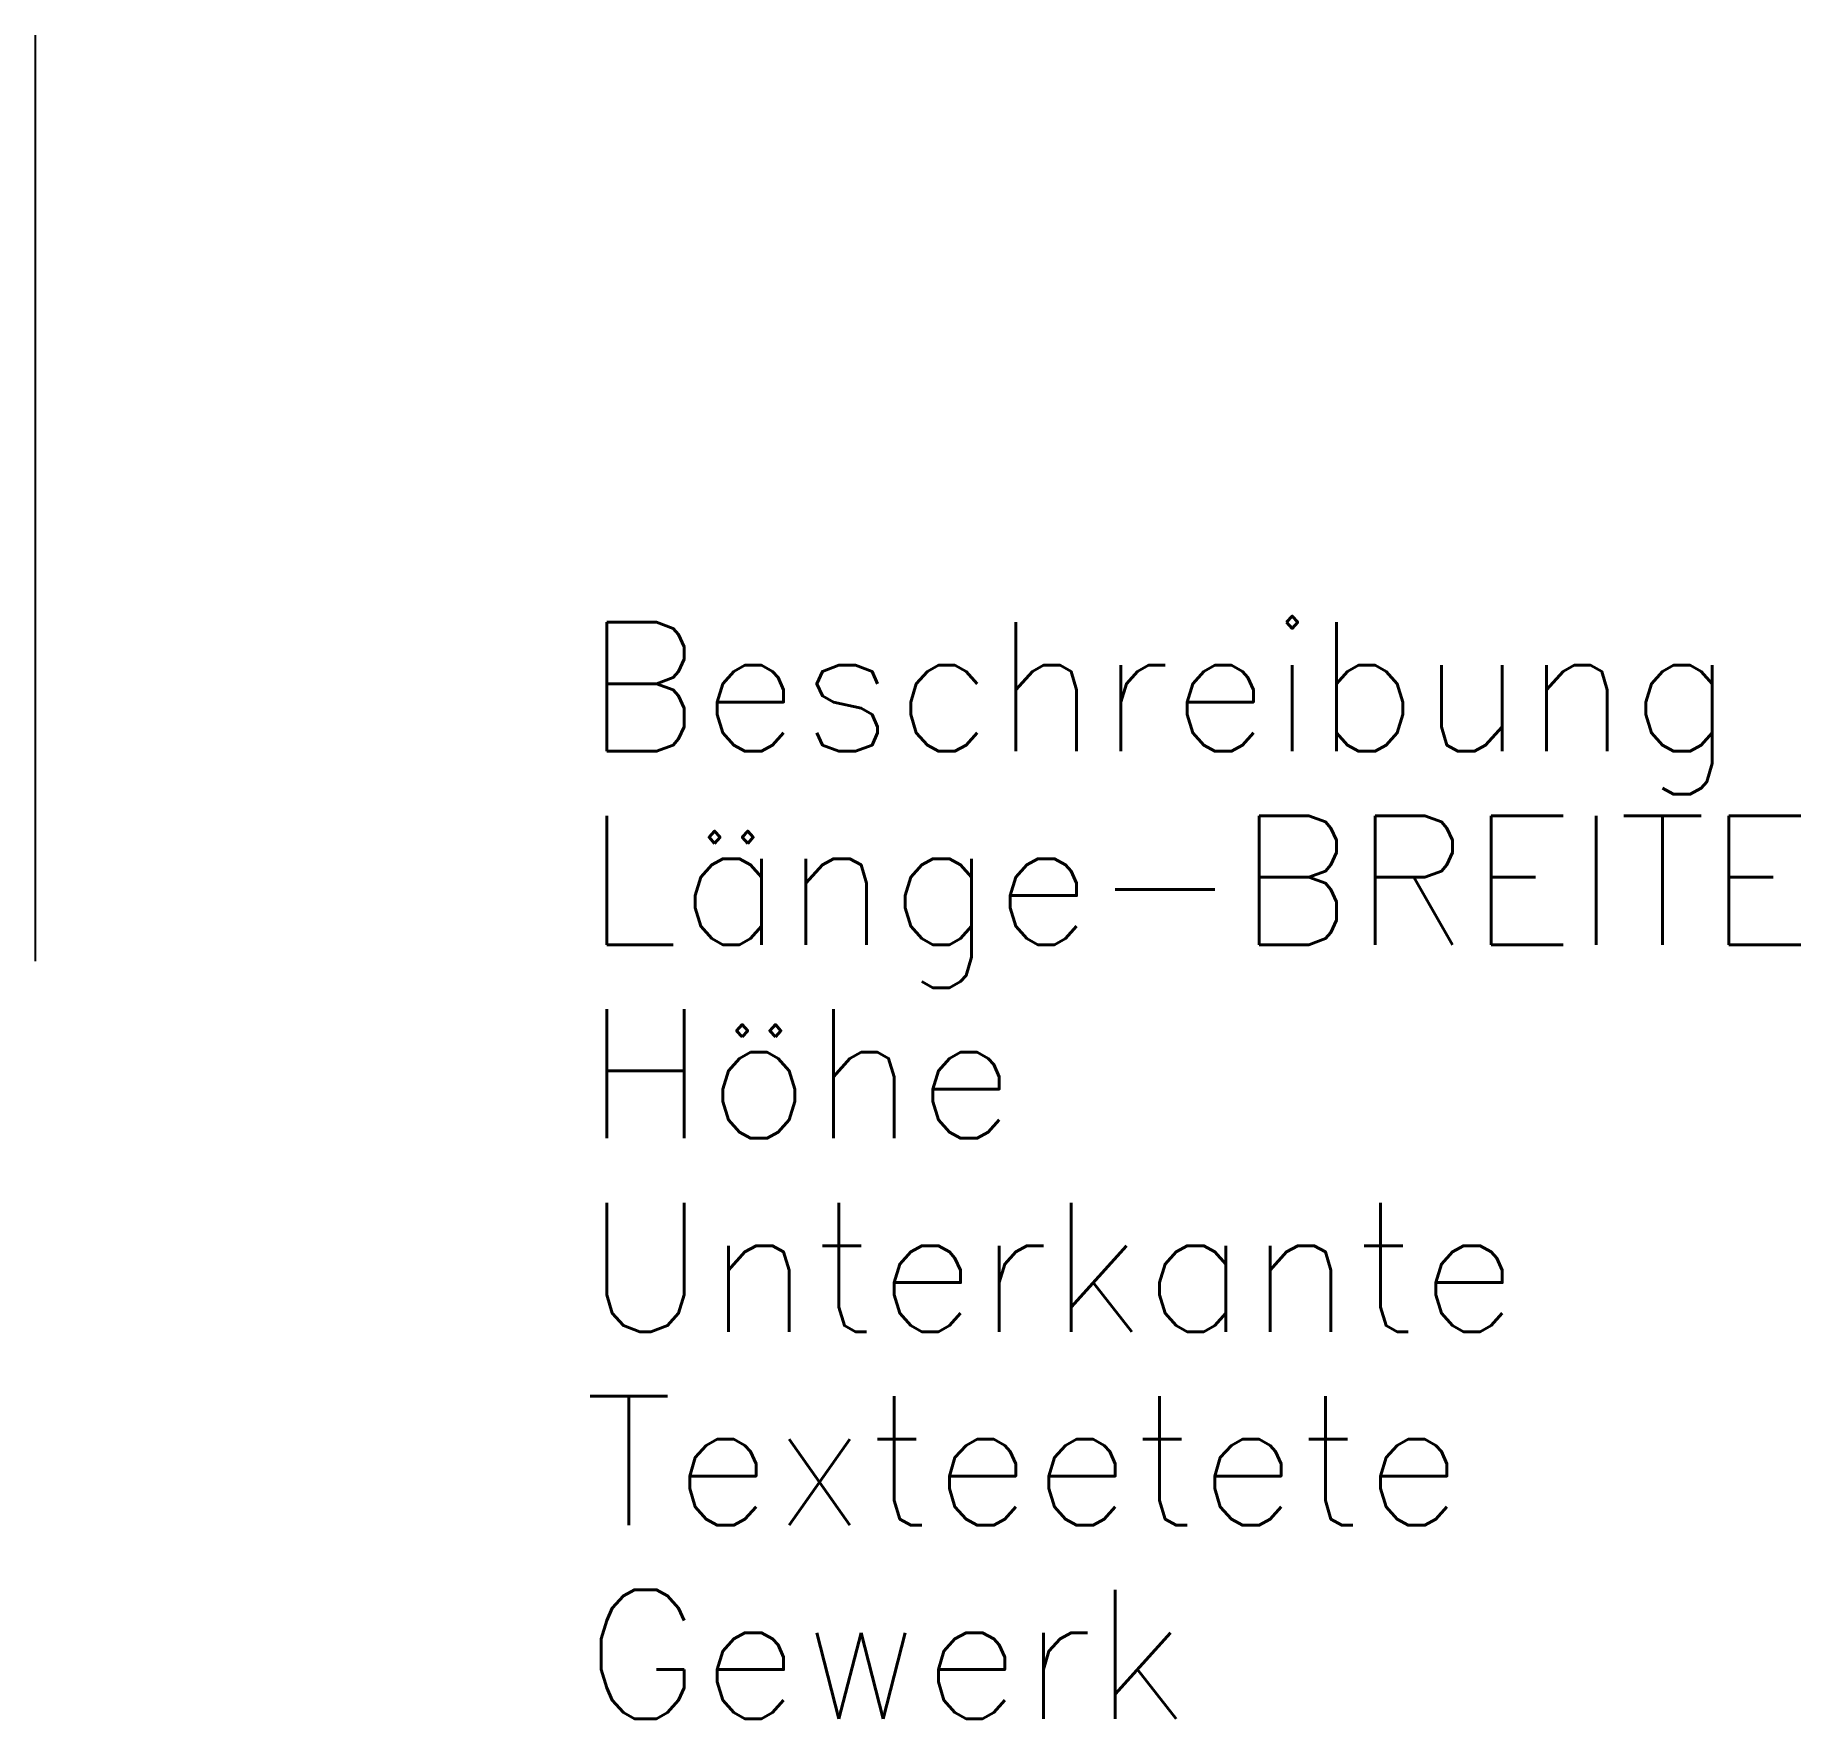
# Model space of a CAD drawing. Header units: millimetres. Extents: x 89.34 to 96.19, y 58.95 to 65.47.
import ezdxf

# ---------------------------------------------------------------- set-up
doc = ezdxf.new("R2010")
doc.units = ezdxf.units.MM
doc.header["$LTSCALE"] = 0.1
doc.styles.add('Romans', font='Romans.shx')

# ---------------------------------------------------------------- blocks, each defined once
blk = doc.blocks.new('CadDev_Aussparung_blk_txt')
at = {"color": 0, "linetype": 'ByBlock', "style": 'Romans'}
for tag, p in [('CADDEV_AUSSPARUNGEN_STIL:KURZNAME', (0, 0)), ('CADDEV_AUSSPARUNGEN:LÄNGE_BREITE', (0, -0.75)), ('CADDEV_AUSSPARUNGEN:HÖHE', (0, -1.5)), ('CADDEV_AUSSPARUNGEN:UNTERKANTE', (0, -2.25)), ('CADDEV_AUSSPARUNGEN:TEXT', (0, -3)), ('CADDEV_AUSSPARUNGEN:GEWERK', (0, -3.75))]:
    blk.add_attdef(tag, p, '', height=0.5, dxfattribs=at)

msp = doc.modelspace()

# ---------------------------------------------------------------- linework, layer by layer
msp.add_line((89.3425, 65.4733), (89.3425, 61.8847))

# ---------------------------------------------------------------- block references
msp.add_blockref('CadDev_Aussparung_blk_txt', (91.4722, 62.698)).add_auto_attribs({'CADDEV_AUSSPARUNGEN_STIL:KURZNAME': 'Beschreibung', 'CADDEV_AUSSPARUNGEN:LÄNGE_BREITE': 'Länge-BREITE', 'CADDEV_AUSSPARUNGEN:HÖHE': 'Höhe', 'CADDEV_AUSSPARUNGEN:UNTERKANTE': 'Unterkante', 'CADDEV_AUSSPARUNGEN:TEXT': 'Texteetete', 'CADDEV_AUSSPARUNGEN:GEWERK': 'Gewerk'})

doc.saveas('drawing.dxf')
